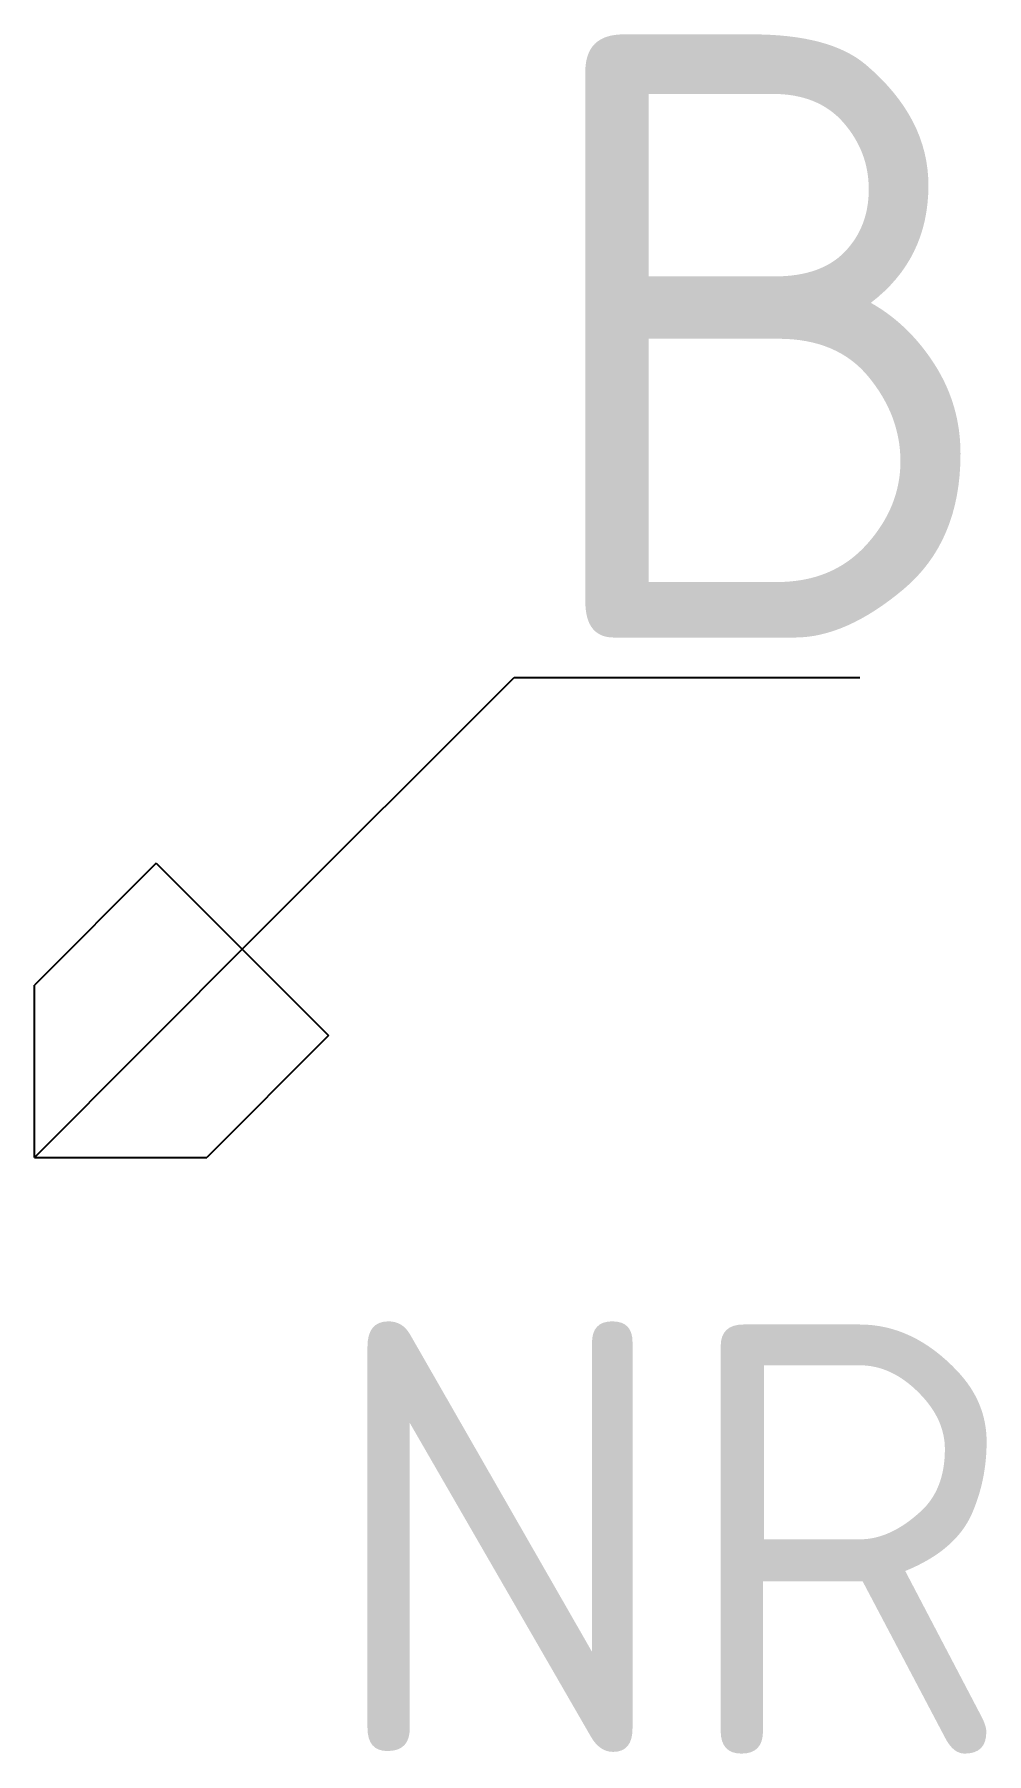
# Model space of a CAD drawing. Extents: x 0 to 5.53, y -3.46 to 6.52.
import ezdxf

# ---------------------------------------------------------------- set-up
doc = ezdxf.new("R2010")
doc.units = 0
doc.header["$LTSCALE"] = 0.2
doc.styles.add('NLCS-ISO', font='NLCS-ISO.ttf')

msp = doc.modelspace()

# ---------------------------------------------------------------- linework, layer by layer
at = {"color": 0, "linetype": 'Continuous'}
msp.add_line((2.7844, 2.784), (4.7899, 2.784), dxfattribs=at)
for p, q in [((0.7071, 1.7071), (0, 1)), ((0.7071, 1.7071), (1.7071, 0.7071)), ((0, 0), (0, 1)), ((1.7071, 0.7071), (1, 0)), ((0, 0), (1, 0))]:
    msp.add_line(p, q)
at = {"color": 0, "linetype": 'Continuous', "flags": 128}
for points in [[(1.2801, 1.2809), (2.7844, 2.784)], [(0, 0), (1.2801, 1.2809)]]:
    msp.add_lwpolyline(points, dxfattribs=at)

# ---------------------------------------------------------------- texts
at = {"insert": (2.8391, 6.5164), "char_height": 3.5, "attachment_point": 1, "style": 'NLCS-ISO'}
msp.add_mtext_dynamic_manual_height_columns('B', width=1.801887, gutter_width=17.5, heights=[0], dxfattribs=at)
at = {"style": 'NLCS-ISO'}
msp.add_attdef('NR', (1.6772, -3.4598), '', height=2.5, dxfattribs=at)

doc.saveas('drawing.dxf')
